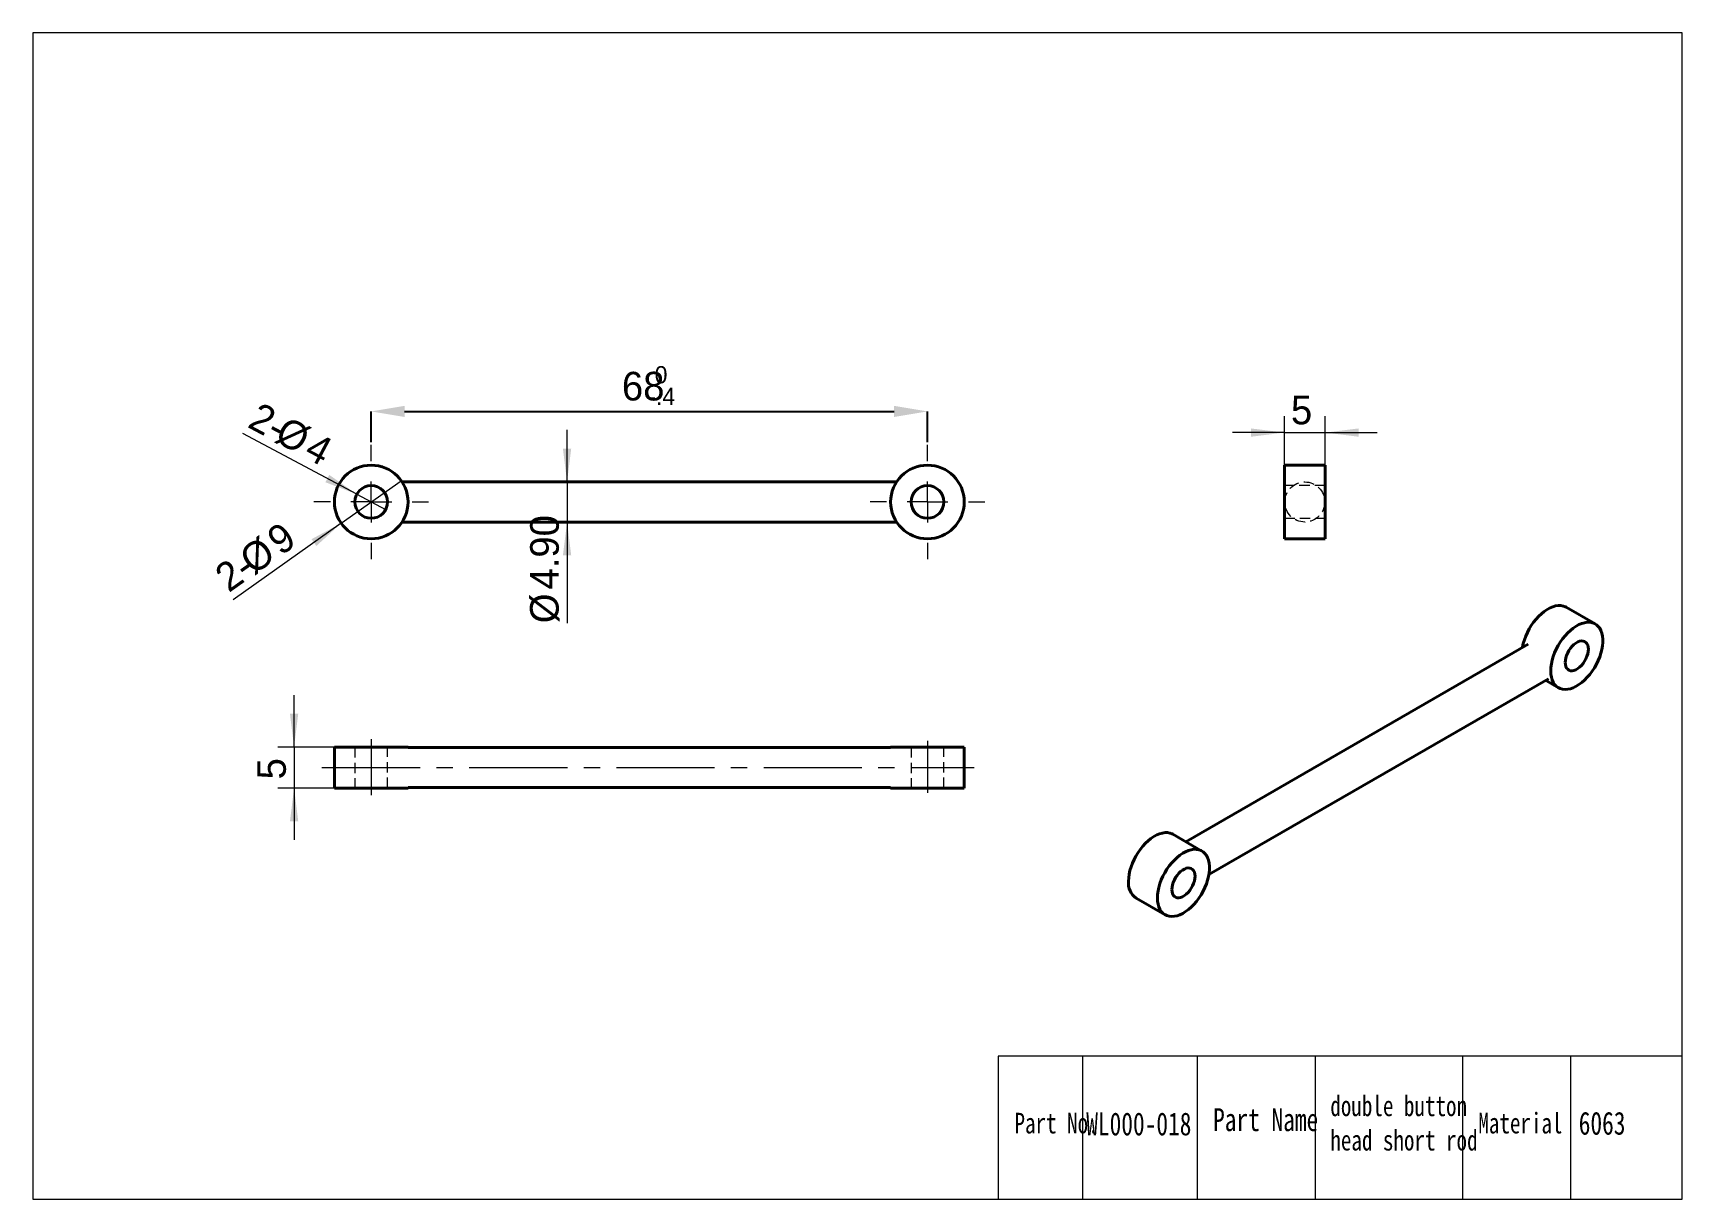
# Model space of a CAD drawing. Header units: millimetres. Extents: x 9 to 49.3, y 12.1 to 40.6.
import ezdxf

# ---------------------------------------------------------------- set-up
doc = ezdxf.new("R2010")
doc.units = ezdxf.units.MM
doc.header["$LTSCALE"] = 0.2
for name, pattern in [('CENTERX2', [20.32, 12.7, -2.54, 2.54, -2.54]), ('HIDDEN', [1.905, 1.27, -0.635]), ('点画线', [18, 12, -2, 2, -2])]:
    doc.linetypes.add(name, pattern=pattern)
doc.layers.get('0').update_dxf_attribs({"lineweight": 18})
for name, color, linetype, lineweight in [('1轮廓实线层', 7, 'Continuous', 40), ('2细线层', 4, 'Continuous', 18), ('3中心线层', 1, 'CENTERX2', 18), ('4虚线层', 6, 'HIDDEN', 18), ('尺寸线层', 3, 'Continuous', 18)]:
    doc.layers.add(name, color=color, linetype=linetype, lineweight=lineweight)
doc.styles.add('SLDTEXTSTYLE1', font='')
doc.styles.get('SLDTEXTSTYLE1').set_extended_font_data('汉仪长仿宋体')
doc.dimstyles.new('SLDDIMSTYLE0', dxfattribs={"dimtxt": 0.7, "dimasz": 0.816, "dimexe": 0, "dimexo": 0.0625, "dimgap": 0.175, "dimtad": 1, "dimlfac": 5, "dimrnd": 1e-09, "dimzin": 12, "dimdsep": 46, "dimtxsty": 'SLDTEXTSTYLE1', "dimcen": 0.09, "dimdle": 1.632, "dimadec": 0, "dimazin": 3, "dimtfac": 1, "dimtofl": 0, "dimtmove": 0, "dimatfit": 3, "dimfxl": 1, "dimfrac": 2, "dimtolj": 1, "dimarcsym": 0})
doc.dimstyles.new('SLDDIMSTYLE1', dxfattribs={"dimtxt": 0.7, "dimasz": 0.816, "dimexe": 0, "dimexo": 0.0625, "dimgap": 0.175, "dimtad": 1, "dimlfac": 5, "dimrnd": 1e-09, "dimzin": 12, "dimdsep": 46, "dimtxsty": 'SLDTEXTSTYLE1', "dimblk1": 'NONE', "dimsah": 1, "dimcen": 0, "dimdle": 1.632, "dimadec": 0, "dimazin": 3, "dimtfac": 1, "dimtmove": 0, "dimatfit": 3, "dimldrblk": 'NONE', "dimfxl": 1, "dimfrac": 2, "dimtolj": 1, "dimarcsym": 0})
doc.dimstyles.new('SLDDIMSTYLE2', dxfattribs={"dimtxt": 0.7, "dimasz": 0.816, "dimexe": 0, "dimexo": 0.0625, "dimgap": 0.175, "dimtad": 1, "dimlfac": 5, "dimrnd": 1e-09, "dimzin": 4, "dimdsep": 46, "dimtxsty": 'SLDTEXTSTYLE1', "dimcen": 0.09, "dimdle": 1.632, "dimadec": 0, "dimazin": 1, "dimtfac": 1, "dimtmove": 0, "dimatfit": 0, "dimfxl": 1, "dimfrac": 2, "dimtolj": 1, "dimarcsym": 0})
doc.dimstyles.new('SLDDIMSTYLE3', dxfattribs={"dimtxt": 0.7, "dimasz": 0.816, "dimexe": 0, "dimexo": 0.0625, "dimgap": 0.175, "dimtad": 1, "dimlfac": 5, "dimrnd": 1e-09, "dimzin": 12, "dimdsep": 46, "dimtxsty": 'SLDTEXTSTYLE1', "dimcen": 0.09, "dimdle": 1.632, "dimadec": 0, "dimazin": 3, "dimtfac": 1, "dimtmove": 0, "dimatfit": 0, "dimfxl": 1, "dimfrac": 2, "dimtolj": 1, "dimarcsym": 0})

# ---------------------------------------------------------------- blocks, each defined once
blk = doc.blocks.new('*X5')
at = {"layer": '2细线层', "color": 0, "linetype": 'Continuous', "lineweight": 0, "char_height": 0.7, "attachment_point": 1, "style": 'SLDTEXTSTYLE1'}
for s, insert, width in [('68', (23.398, 32.312), 5.29363), ('{\\H0.6x; 0}', (24.044, 32.452), 2.7108), ('{\\H0.6x;-.4}', (24.044, 31.922), 2.7108)]:
    blk.add_mtext(s, dxfattribs=dict(at, insert=insert, width=width))
blk = doc.blocks.new('*X4')
at = {"layer": '2细线层', "linetype": 'Continuous'}
for points in [[(18.085, 31.48), (18.085, 31.208), (17.269, 31.344)], [(30.053, 31.48), (30.053, 31.208), (30.869, 31.344)]]:
    blk.add_hatch(color=0, dxfattribs=at).paths.add_polyline_path(points, flags=0)
at = {"layer": '2细线层', "color": 0, "linetype": 'Continuous', "lineweight": -2}
for p, q in [((17.269, 30.593), (17.269, 31.344)), ((18.085, 31.344), (30.053, 31.344)), ((30.869, 30.593), (30.869, 31.344))]:
    blk.add_line(p, q, dxfattribs=at)
at = {"layer": '2细线层', "color": 0, "linetype": 'Continuous', "lineweight": 0}
blk.add_blockref('*X5', (0, 0), dxfattribs=at)
blk = doc.blocks.new('*X6')
at = {"layer": '2细线层', "linetype": 'Continuous', "lineweight": 0}
blk.add_hatch(color=4, dxfattribs=at).paths.add_polyline_path([(16.535, 28.61), (15.811, 28.221), (15.928, 28.055)], flags=0)
at = {"layer": '2细线层', "color": 4, "linetype": 'Continuous', "lineweight": 0}
for q in [(18.004, 29.651), (13.897, 26.741)]:
    blk.add_line((16.535, 28.61), q, dxfattribs=at)
at = {"layer": '2细线层', "color": 4, "linetype": 'Continuous', "lineweight": 0, "char_height": 0.7, "attachment_point": 1, "rotation": 35.3189, "style": 'SLDTEXTSTYLE1'}
for s, insert, width in [('%%C', (13.981, 27.9), 1.51229), ('9', (14.654, 28.374), 1.19081), ('2-', (13.38, 27.471), 2.02962)]:
    blk.add_mtext(s, dxfattribs=dict(at, insert=insert, width=width))
blk = doc.blocks.new('_NONE')
blk = doc.blocks.new('*X7')
at = {"layer": '2细线层', "linetype": 'Continuous', "lineweight": 0}
for points in [[(22.058, 29.62), (22.159, 30.436), (21.956, 30.436)], [(22.058, 28.64), (21.956, 27.824), (22.159, 27.824)]]:
    blk.add_hatch(color=4, dxfattribs=at).paths.add_polyline_path(points, flags=0)
at = {"layer": '2细线层', "color": 4, "linetype": 'Continuous', "lineweight": 0}
for p, q in [((22.058, 29.62), (22.058, 30.89)), ((22.058, 29.62), (22.058, 28.64)), ((22.058, 28.64), (22.058, 26.165))]:
    blk.add_line(p, q, dxfattribs=at)
at = {"layer": '2细线层', "color": 4, "linetype": 'Continuous', "lineweight": 0, "char_height": 0.7, "attachment_point": 1, "rotation": 90, "style": 'SLDTEXTSTYLE1'}
for s, insert, width in [('4.90', (21.155, 26.988), 2.641), ('%%C', (21.152, 26.165), 1.59778)]:
    blk.add_mtext(s, dxfattribs=dict(at, insert=insert, width=width))
blk = doc.blocks.new('*X8')
at = {"layer": '2细线层', "linetype": 'Continuous', "lineweight": 0}
blk.add_hatch(color=4, dxfattribs=at).paths.add_polyline_path([(16.916, 29.319), (16.244, 29.792), (16.149, 29.613)], flags=0)
at = {"layer": '2细线层', "color": 4, "linetype": 'Continuous', "lineweight": 0}
for q in [(14.127, 30.806), (17.622, 28.942)]:
    blk.add_line((16.916, 29.319), q, dxfattribs=at)
at = {"layer": '2细线层', "color": 4, "linetype": 'Continuous', "lineweight": 0, "char_height": 0.7, "attachment_point": 1, "rotation": 331.9339, "style": 'SLDTEXTSTYLE1'}
for s, insert, width in [('2-', (14.546, 31.592), 1.98372), ('%%C', (15.199, 31.247), 1.38825), ('4', (15.924, 30.857), 1.14987)]:
    blk.add_mtext(s, dxfattribs=dict(at, insert=insert, width=width))
blk = doc.blocks.new('SW_CENTERMARKSYMBOL_0')
at = {"layer": '3中心线层', "color": 0, "linetype": 'CENTERX2', "lineweight": 0}
for p, q in [((0, 1), (0, 1.4)), ((0, 0), (0, 0.5)), ((-1, 0), (-1.4, 0)), ((0, 0), (-0.5, 0)), ((0, 0), (0, -0.5)), ((0, 0), (0.5, 0)), ((1, 0), (1.4, 0)), ((0, -1), (0, -1.4))]:
    blk.add_line(p, q, dxfattribs=at)
blk = doc.blocks.new('SW_CENTERMARKSYMBOL_1')
at = {"layer": '3中心线层', "color": 0, "linetype": 'CENTERX2', "lineweight": 0}
for p, q in [((0, 1), (0, 1.4)), ((0, 0), (0, 0.5)), ((-1, 0), (-1.4, 0)), ((0, 0), (-0.5, 0)), ((0, 0), (0, -0.5)), ((0, 0), (0.5, 0)), ((1, 0), (1.4, 0)), ((0, -1), (0, -1.4))]:
    blk.add_line(p, q, dxfattribs=at)
blk = doc.blocks.new('*X11')
at = {"layer": '2细线层', "linetype": 'Continuous', "lineweight": 0}
for points in [[(15.383, 23.136), (15.485, 23.952), (15.282, 23.952)], [(15.383, 22.136), (15.282, 21.32), (15.485, 21.32)]]:
    blk.add_hatch(color=4, dxfattribs=at).paths.add_polyline_path(points, flags=0)
at = {"layer": '2细线层', "color": 4, "linetype": 'Continuous', "lineweight": 0}
for p, q in [((15.383, 23.136), (15.383, 24.406)), ((16.369, 23.136), (14.983, 23.136)), ((15.383, 23.136), (15.383, 22.136)), ((16.369, 22.136), (14.983, 22.136)), ((15.383, 22.136), (15.383, 20.866))]:
    blk.add_line(p, q, dxfattribs=at)
at = {"layer": '2细线层', "color": 4, "linetype": 'Continuous', "lineweight": 0, "insert": (14.481, 22.346), "char_height": 0.7, "width": 1.37867, "attachment_point": 1, "rotation": 90, "style": 'SLDTEXTSTYLE1'}
blk.add_mtext('5', dxfattribs=at)
blk = doc.blocks.new('*X12')
at = {"layer": '2细线层', "linetype": 'Continuous', "lineweight": 0}
for points in [[(39.596, 30.827), (38.78, 30.928), (38.78, 30.725)], [(40.596, 30.827), (41.412, 30.725), (41.412, 30.928)]]:
    blk.add_hatch(color=4, dxfattribs=at).paths.add_polyline_path(points, flags=0)
at = {"layer": '2细线层', "color": 4, "linetype": 'Continuous', "lineweight": 0}
for p, q in [((39.596, 30.03), (39.596, 31.227)), ((40.596, 30.03), (40.596, 31.227)), ((39.596, 30.827), (38.326, 30.827)), ((39.596, 30.827), (40.596, 30.827)), ((40.596, 30.827), (41.866, 30.827))]:
    blk.add_line(p, q, dxfattribs=at)
at = {"layer": '2细线层', "color": 4, "linetype": 'Continuous', "lineweight": 0, "insert": (39.757, 31.729), "char_height": 0.7, "width": 0.48283, "attachment_point": 1, "style": 'SLDTEXTSTYLE1'}
blk.add_mtext('5', dxfattribs=at)

msp = doc.modelspace()

# ---------------------------------------------------------------- linework, layer by layer
for p, q in [((49.3189, 40.5979), (8.9989, 40.5979)), ((8.9989, 40.5979), (8.9989, 12.0859)), ((49.3189, 12.0859), (49.3189, 40.5979)), ((49.3189, 15.5777), (32.5973, 15.5777)), ((32.5973, 15.5777), (32.5973, 12.0859)), ((34.6566, 15.5777), (34.6566, 12.0859)), ((37.4613, 15.5777), (37.4613, 12.0859)), ((40.353, 15.5777), (40.353, 12.0859)), ((43.9501, 15.5777), (43.9501, 12.0859)), ((46.592, 15.5777), (46.592, 12.0859)), ((49.3189, 12.0859), (49.3189, 15.5777)), ((8.9989, 12.0859), (49.3189, 12.0859)), ((33.9905, 12.0859), (49.3189, 12.0859))]:
    msp.add_line(p, q)
at = {"color": 1, "linetype": '点画线'}
for p, q in [((17.2694, 23.3264), (17.2694, 21.9606)), ((30.8694, 23.2858), (30.8694, 22.0153)), ((16.0648, 22.6358), (32.0099, 22.6358))]:
    msp.add_line(p, q, dxfattribs=at)
at = {"layer": '1轮廓实线层', "linetype": 'Continuous', "lineweight": 40}
for p, q in [((40.5957, 30.0303), (39.5957, 30.0303)), ((39.5957, 30.0303), (39.5957, 29.1303)), ((40.5957, 29.1303), (40.5957, 30.0303)), ((30.1145, 29.6203), (18.0244, 29.6203)), ((39.5957, 29.1303), (39.5957, 28.2303)), ((40.5957, 28.2303), (40.5957, 29.1303)), ((18.0244, 28.6403), (30.1145, 28.6403)), ((39.5957, 28.2303), (40.5957, 28.2303)), ((47.1962, 26.1471), (46.4891, 26.5553)), ((45.5603, 25.657), (37.186, 20.8226)), ((37.7512, 20.0173), (46.0503, 24.8083)), ((45.9826, 24.7692), (46.2962, 24.5882)), ((16.3694, 23.1358), (16.3694, 22.1358)), ((18.1694, 23.1358), (16.3694, 23.1358)), ((29.9694, 23.1258), (18.1694, 23.1258)), ((31.7694, 23.1358), (29.9694, 23.1358)), ((31.7694, 22.1358), (31.7694, 23.1358)), ((16.3694, 22.1358), (18.1694, 22.1358)), ((18.1694, 22.1458), (29.9694, 22.1458)), ((29.9694, 22.1358), (31.7694, 22.1358)), ((37.5795, 20.5955), (36.8724, 21.0037)), ((35.9725, 19.4448), (36.6796, 19.0366))]:
    msp.add_line(p, q, dxfattribs=at)
for points in [[(46.4891, 26.5553), (46.4701, 26.5653), (46.416, 26.5855), (46.3573, 26.5959), (46.2947, 26.5964), (46.2291, 26.5869), (46.1611, 26.5675), (46.0917, 26.5385), (46.0216, 26.5003), (45.9517, 26.4533), (45.8829, 26.398), (45.816, 26.3352), (45.7518, 26.2656), (45.691, 26.1901), (45.6345, 26.1095), (45.5829, 26.0249), (45.5369, 25.9373), (45.4969, 25.8477), (45.4636, 25.7572), (45.4372, 25.667), (45.4181, 25.578), (45.4175, 25.5746)], [(46.1098, 25.0002), (46.1137, 25.0833), (46.1252, 25.1698), (46.1443, 25.2588), (46.1707, 25.349), (46.2041, 25.4395), (46.244, 25.5291), (46.2901, 25.6167), (46.3416, 25.7013), (46.3981, 25.7819), (46.4589, 25.8574), (46.5231, 25.927), (46.59, 25.9898), (46.6588, 26.0451), (46.7287, 26.0921), (46.7988, 26.1303), (46.8682, 26.1593), (46.9362, 26.1787), (47.0018, 26.1882), (47.0644, 26.1877), (47.1231, 26.1773), (47.1772, 26.1571), (47.2261, 26.1273), (47.2692, 26.0883), (47.3059, 26.0405), (47.3358, 25.9845), (47.3586, 25.9211), (47.3739, 25.8509), (47.3816, 25.7749), (47.3816, 25.694), (47.3739, 25.609), (47.3586, 25.5212), (47.3358, 25.4314), (47.3059, 25.3409), (47.2692, 25.2508), (47.2261, 25.162), (47.1772, 25.0758), (47.1231, 24.993), (47.0644, 24.9149), (47.0018, 24.8422), (46.9362, 24.7759), (46.8682, 24.7168), (46.7988, 24.6656), (46.7287, 24.6229), (46.6588, 24.5892), (46.59, 24.565), (46.5231, 24.5506), (46.4589, 24.546), (46.3981, 24.5514), (46.3416, 24.5668), (46.2901, 24.5918), (46.244, 24.6263), (46.2041, 24.6698), (46.1707, 24.7217), (46.1443, 24.7815), (46.1252, 24.8484), (46.1137, 24.9216), (46.1098, 25.0002)], [(46.4634, 25.2043), (46.4672, 25.2603), (46.4787, 25.3192), (46.4975, 25.3795), (46.523, 25.4394), (46.5546, 25.4973), (46.5915, 25.5517), (46.6326, 25.6011), (46.6768, 25.6442), (46.7229, 25.6796), (46.7696, 25.7066), (46.8156, 25.7243), (46.8598, 25.7323), (46.9009, 25.7304), (46.9378, 25.7185), (46.9694, 25.6971), (46.995, 25.6667), (47.0137, 25.6281), (47.0252, 25.5824), (47.0291, 25.5309), (47.0252, 25.4749), (47.0137, 25.416), (46.995, 25.3558), (46.9694, 25.2959), (46.9378, 25.2379), (46.9009, 25.1835), (46.8598, 25.1341), (46.8156, 25.0911), (46.7696, 25.0556), (46.7229, 25.0286), (46.6768, 25.0109), (46.6326, 25.0029), (46.5915, 25.0049), (46.5546, 25.0167), (46.523, 25.0381), (46.4975, 25.0686), (46.4787, 25.1071), (46.4672, 25.1528), (46.4634, 25.2043)], [(36.8724, 21.0037), (36.8535, 21.0137), (36.7993, 21.034), (36.7407, 21.0444), (36.6781, 21.0448), (36.6124, 21.0353), (36.5445, 21.0159), (36.475, 20.987), (36.4049, 20.9487), (36.335, 20.9017), (36.2662, 20.8465), (36.1993, 20.7837), (36.1351, 20.7141), (36.0744, 20.6385), (36.0179, 20.558), (35.9663, 20.4733), (35.9202, 20.3857), (35.8803, 20.2961), (35.8469, 20.2056), (35.8205, 20.1154), (35.8015, 20.0265), (35.7899, 19.9399), (35.7861, 19.8569)], [(36.4932, 19.4487), (36.497, 19.5317), (36.5086, 19.6183), (36.5276, 19.7072), (36.554, 19.7974), (36.5874, 19.8879), (36.6274, 19.9775), (36.6734, 20.0651), (36.725, 20.1498), (36.7815, 20.2303), (36.8422, 20.3059), (36.9064, 20.3754), (36.9733, 20.4382), (37.0421, 20.4935), (37.112, 20.5405), (37.1821, 20.5788), (37.2516, 20.6077), (37.3195, 20.6271), (37.3852, 20.6366), (37.4478, 20.6362), (37.5065, 20.6258), (37.5606, 20.6055), (37.6095, 20.5757), (37.6525, 20.5367), (37.6893, 20.4889), (37.7192, 20.433), (37.7419, 20.3695), (37.7573, 20.2994), (37.765, 20.2233), (37.765, 20.1424), (37.7573, 20.0575), (37.7419, 19.9696), (37.7192, 19.8799), (37.6893, 19.7894), (37.6525, 19.6992), (37.6095, 19.6104), (37.5606, 19.5242), (37.5065, 19.4415), (37.4478, 19.3633), (37.3852, 19.2906), (37.3195, 19.2243), (37.2516, 19.1652), (37.1821, 19.114), (37.112, 19.0713), (37.0421, 19.0377), (36.9733, 19.0135), (36.9064, 18.999), (36.8422, 18.9944), (36.7815, 18.9999), (36.725, 19.0152), (36.6734, 19.0403), (36.6274, 19.0747), (36.5874, 19.1182), (36.554, 19.1702), (36.5276, 19.2299), (36.5086, 19.2968), (36.497, 19.37), (36.4932, 19.4487)], [(36.8467, 19.6528), (36.8506, 19.7087), (36.862, 19.7677), (36.8808, 19.8279), (36.9064, 19.8878), (36.938, 19.9457), (36.9749, 20.0002), (37.0159, 20.0496), (37.0601, 20.0926), (37.1062, 20.1281), (37.1529, 20.155), (37.199, 20.1727), (37.2432, 20.1807), (37.2843, 20.1788), (37.3211, 20.1669), (37.3528, 20.1455), (37.3783, 20.1151), (37.3971, 20.0765), (37.4085, 20.0309), (37.4124, 19.9793), (37.4085, 19.9233), (37.3971, 19.8644), (37.3783, 19.8042), (37.3528, 19.7443), (37.3211, 19.6863), (37.2843, 19.6319), (37.2432, 19.5825), (37.199, 19.5395), (37.1529, 19.504), (37.1062, 19.4771), (37.0601, 19.4593), (37.0159, 19.4513), (36.9749, 19.4533), (36.938, 19.4651), (36.9064, 19.4866), (36.8808, 19.517), (36.862, 19.5556), (36.8506, 19.6012), (36.8467, 19.6528)]]:
    msp.add_lwpolyline(points, dxfattribs=at)
for centre, radius in [((17.2694, 29.1303), 0.9), ((30.8694, 29.1303), 0.9), ((17.2694, 29.1303), 0.4), ((30.8694, 29.1303), 0.4)]:
    msp.add_circle(centre, radius, dxfattribs=at)
msp.add_arc((36.2272, 19.8082), 0.4438, 173.71077, 234.97705, dxfattribs=at)
at = {"layer": '4虚线层', "color": 6, "linetype": 'HIDDEN', "lineweight": 0}
for p, q in [((40.5957, 29.5303), (39.5957, 29.5303)), ((39.5957, 28.7303), (40.5957, 28.7303)), ((16.8694, 23.1358), (16.8694, 22.1358)), ((17.6694, 22.1358), (17.6694, 23.1358)), ((30.4694, 23.1358), (30.4694, 22.1358)), ((31.2694, 22.1358), (31.2694, 23.1358))]:
    msp.add_line(p, q, dxfattribs=at)
msp.add_circle((40.0957, 29.1303), 0.49, dxfattribs=at)

# ---------------------------------------------------------------- block references
at = {"layer": '3中心线层', "color": 1, "linetype": 'CENTERX2', "lineweight": 0}
for name, p in [('SW_CENTERMARKSYMBOL_0', (17.2694, 29.1303)), ('SW_CENTERMARKSYMBOL_1', (30.8694, 29.1303))]:
    msp.add_blockref(name, p, dxfattribs=at)

# ---------------------------------------------------------------- texts
at = {"attachment_point": 1}
for s, width, gutter_width, heights, insert, char_height in [('{\\fHYSWLongFangSong|b1|i0|c134|p2; double button\\P head short rod}', 24.366564, 17.5, [3.5], (40.463, 14.6164), 0.504), ('{\\fHYSWLongFangSong|b1|i0|c134|p2;Part No.}', 24.366564, 17.5, [3.5], (32.9979, 14.1942), 0.504), ('{\\fHYSWLongFangSong|b1|i0|c134|p2;Part Name }', 68.540777, 35, [0], (37.8531, 14.3068), 0.56), ('{\\fHYSWLongFangSong|b1|i0|c134|p2;Material}', 24.366564, 17.5, [3.5], (44.3396, 14.1942), 0.504)]:
    msp.add_mtext_dynamic_manual_height_columns(s, width=width, gutter_width=gutter_width, heights=heights, dxfattribs=dict(at, insert=insert, char_height=char_height))
at = {"layer": '尺寸线层', "color": 1, "linetype": '点画线', "char_height": 0.56, "attachment_point": 1}
for s, insert, width in [('{\\fhyswlongfangsong|b1|i0|c134|p2;\\C7;WL000-018}', (34.7519, 14.2028), 2.482197), ('{\\fhyswlongfangsong|b1|i0|c134|p2;\\C7;6063}', (46.794, 14.2196), 2.498969)]:
    msp.add_mtext(s, dxfattribs=dict(at, insert=insert, width=width))

# ---------------------------------------------------------------- dimensions: what is measured, and where the dimension line sits
at = {"layer": '2细线层', "color": 4, "linetype": 'Continuous', "lineweight": 0}
for base, p1, p2, dimstyle, override, picture, middle in [((30.8694, 31.3442), (17.2694, 30.5303), (30.8694, 30.5303), 'SLDDIMSTYLE0', {"dimsah": 1, "dimtol": 1, "dimtp": 0, "dimtm": 0.4, "dimtfac": 0.6, "dimtdec": 1, "dimtzin": 12}, '*X4', (24.0598, 31.3442)), ((40.5957, 30.8268), (39.5957, 30.0303), (40.5957, 30.0303), 'SLDDIMSTYLE3', {"dimsah": 1, "dimtzin": 12}, '*X12', (40.0642, 30.8268))]:
    dim = msp.add_linear_dim(base=base, p1=p1, p2=p2, dimstyle=dimstyle, override=override, dxfattribs=at)
    dim.commit()
    dim.dimension.update_dxf_attribs({"geometry": picture, "text_midpoint": middle, "dimtype": 160})
for p1, p2, picture, middle in [((17.6224, 28.9422), (16.9165, 29.3185), '*X8', (15.0379, 30.3202)), ((18.0038, 29.6507), (16.5351, 28.61), '*X6', (14.747, 27.3431))]:
    dim = msp.add_diameter_dim_2p(p1=p1, p2=p2, text='2-<>', dimstyle='SLDDIMSTYLE1', override={"dimpost": '%%C<>', "dimsah": 1, "dimtzin": 12}, dxfattribs=at)
    dim.commit()
    dim.dimension.update_dxf_attribs({"geometry": picture, "text_midpoint": middle, "dimtype": 163})
dim = msp.add_linear_dim(base=(22.0576, 28.6403), p1=(17.8694, 29.6203), p2=(17.8694, 28.6403), angle=90, text='%%C<>', dimstyle='SLDDIMSTYLE2', override={"dimsah": 1, "dimtzin": 12}, dxfattribs=at)
dim.commit()
dim.dimension.update_dxf_attribs({"geometry": '*X7', "text_midpoint": (22.0576, 27.3431), "dimtype": 160})
dim = msp.add_linear_dim(base=(15.3833, 22.1358), p1=(16.3694, 23.1358), p2=(16.3694, 22.1358), angle=90, dimstyle='SLDDIMSTYLE3', override={"dimsah": 1, "dimtzin": 12}, dxfattribs=at)
dim.commit()
dim.dimension.update_dxf_attribs({"geometry": '*X11', "text_midpoint": (15.3833, 22.6524), "dimtype": 160})

doc.saveas('drawing.dxf')
